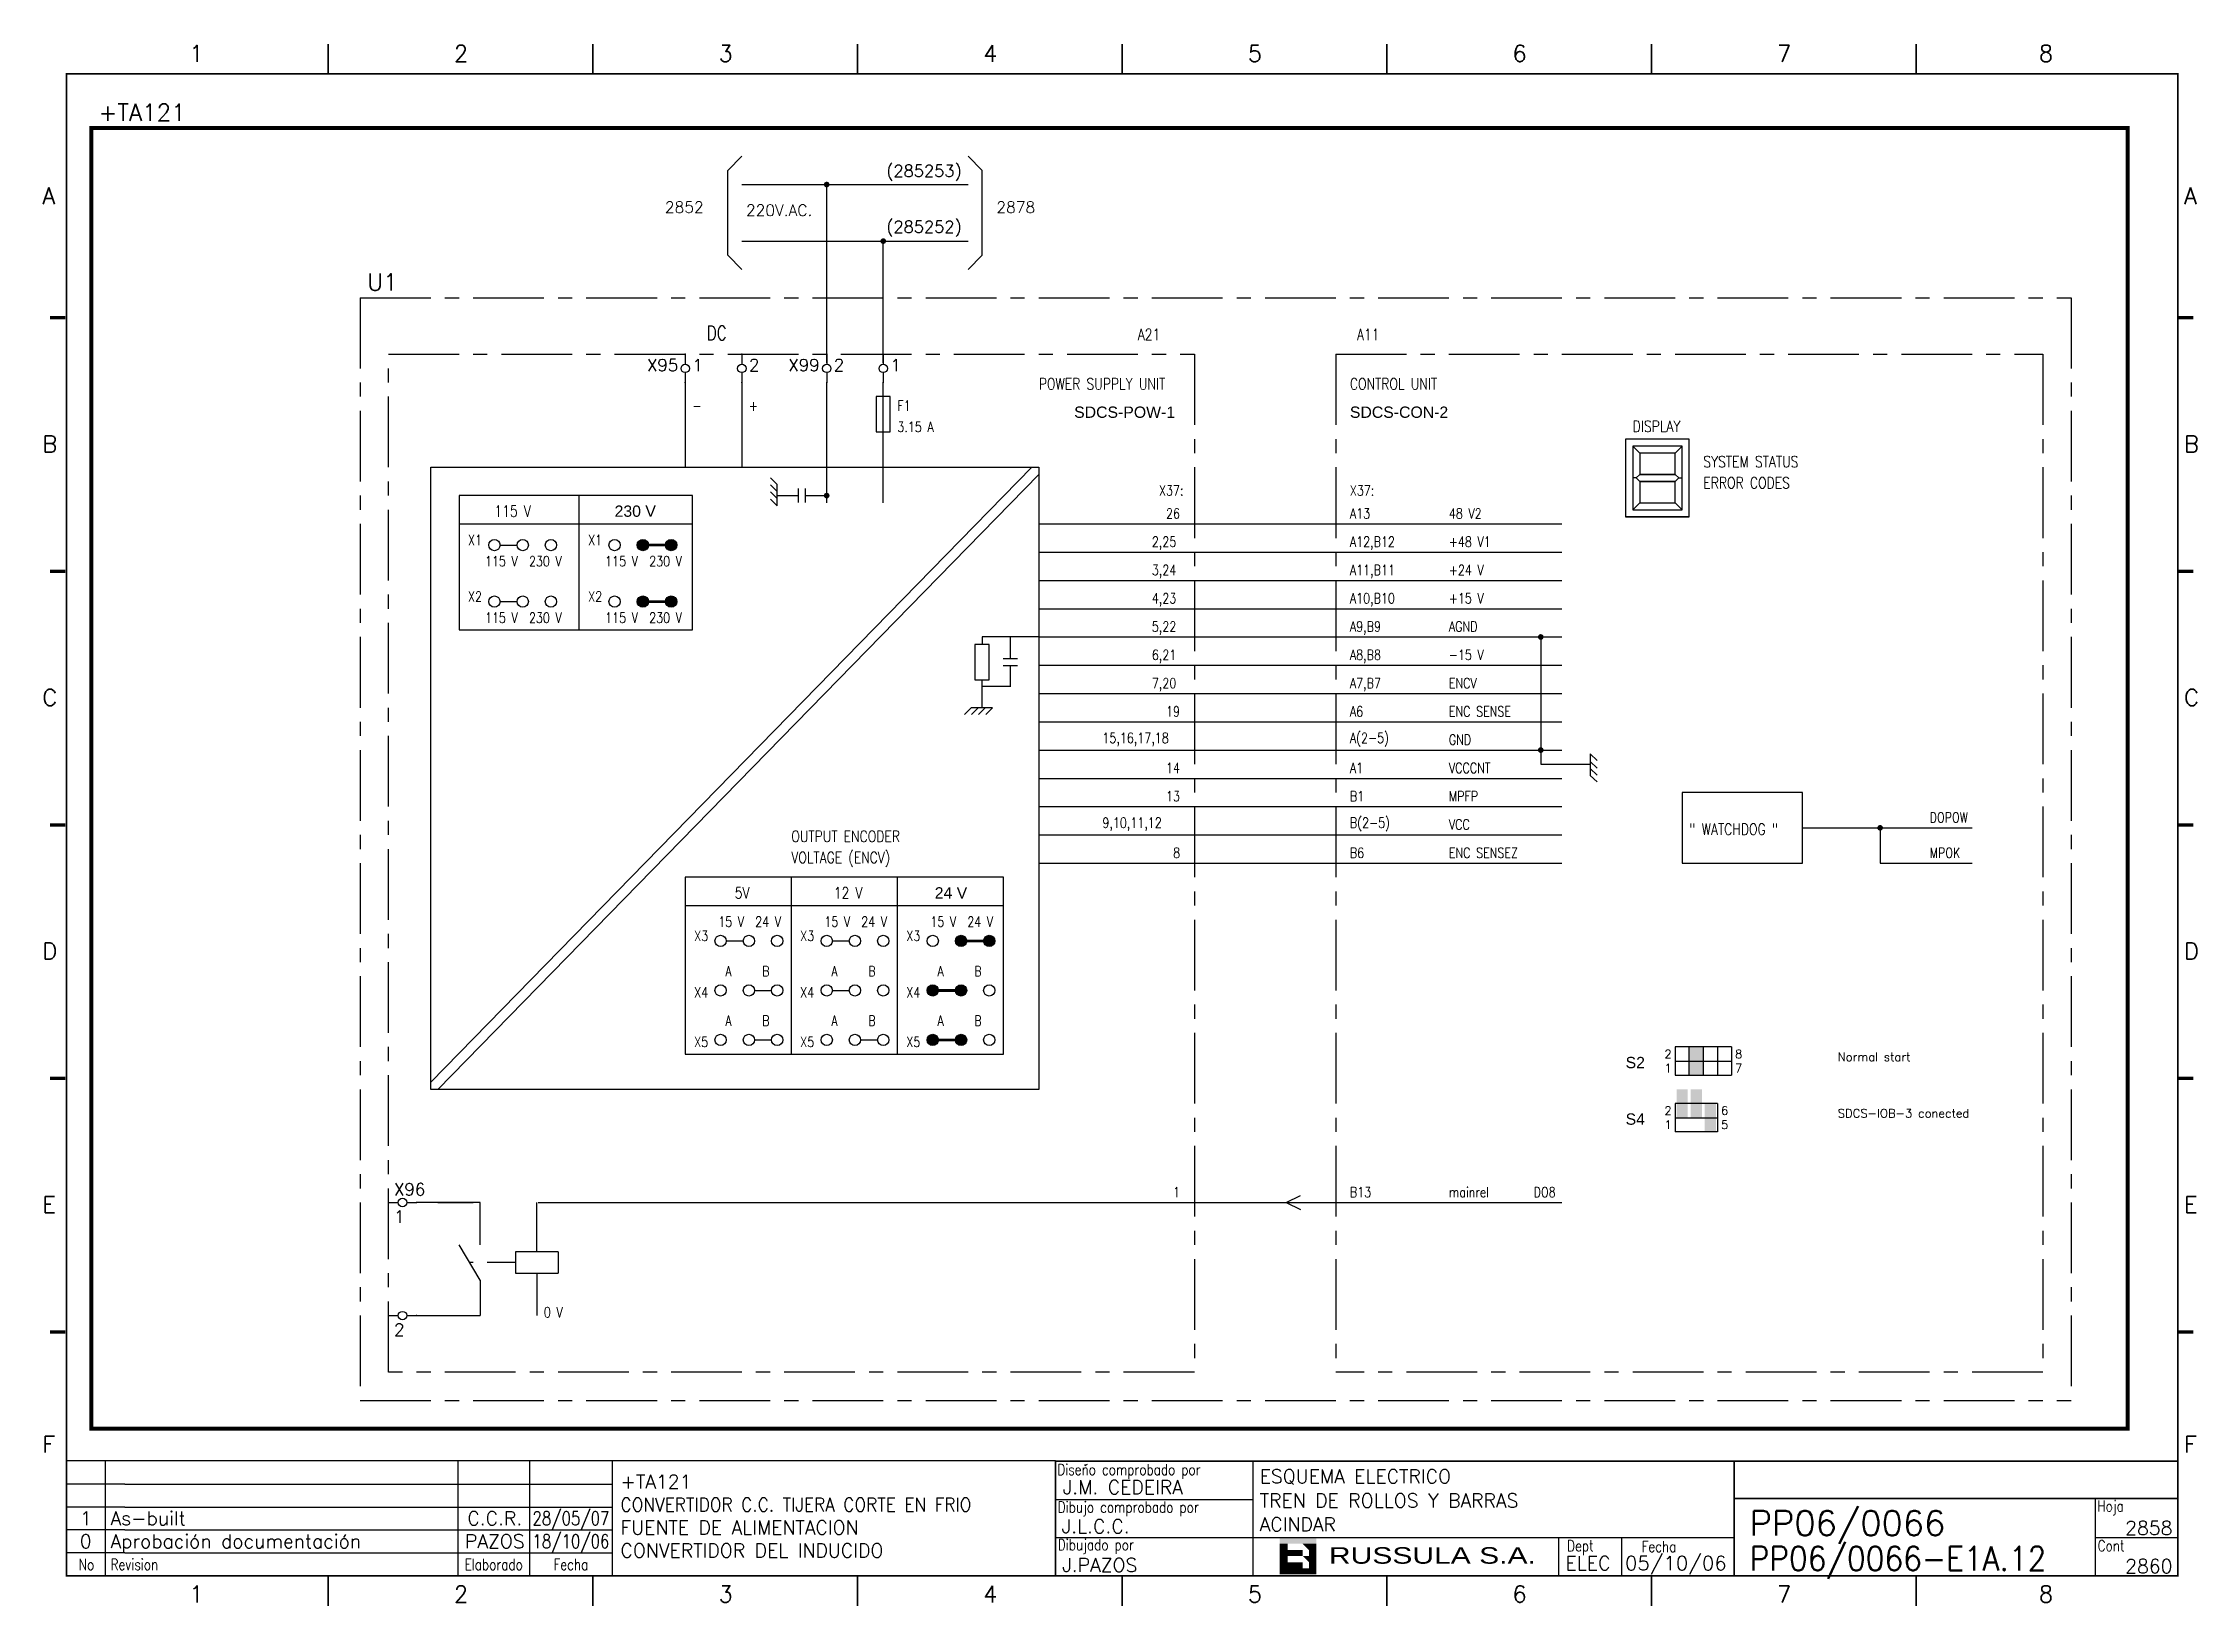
# Model space of a CAD drawing. Extents: x 13 to 394, y -1 to 275.
import ezdxf
from ezdxf.enums import TextEntityAlignment as Align

# ---------------------------------------------------------------- set-up
doc = ezdxf.new("R2010")
doc.units = 0
doc.header["$LTSCALE"] = 10
doc.header["$MEASUREMENT"] = 0
for name, pattern in [('CENTER', [2, 1.25, -0.25, 0.25, -0.25]), ('DASHDOT', [1, 0.5, -0.25, 0, -0.25]), ('DASHED', [0.75, 0.5, -0.25])]:
    doc.linetypes.add(name, pattern=pattern)
doc.layers.get('0').update_dxf_attribs({"linetype": 'CONTINUOUS'})
for name, color, linetype in [('1', 7, 'CONTINUOUS'), ('10', 5, 'CONTINUOUS'), ('2', 7, 'CONTINUOUS'), ('25', 3, 'CONTINUOUS'), ('25K', 4, 'DASHED'), ('25PK', 4, 'CENTER'), ('35', 2, 'CONTINUOUS'), ('8', 1, 'CONTINUOUS'), ('9', 6, 'CONTINUOUS'), ('DIBUJO', 7, 'CONTINUOUS'), ('NODE', 7, 'CONTINUOUS')]:
    doc.layers.add(name, color=color, linetype=linetype)
doc.styles.add('ABBSTYLE', font='ROMANS.SHX', dxfattribs={"width": 0.8})
doc.styles.add('HELV', font='HELV.SHX')
doc.styles.add('HELVETICA', font='HELV.SHX')
doc.styles.add('LABEL', font='SIMPLEX', dxfattribs={"width": 0.8, "height": 4})
doc.styles.add('ROMANS', font='romans')
doc.styles.get("Standard").update_dxf_attribs({"font": 'simplex'})

# ---------------------------------------------------------------- blocks, each defined once
blk = doc.blocks.new('NOD', base_point=(237.5, 170))
at = {"layer": 'NODE'}
blk.add_point((237.5, 170), dxfattribs=at)
blk = doc.blocks.new('$$PLL21C')
for p, q in [((-2.5, 0), (-0.75, 0)), ((0.75, 0), (2.5, 0))]:
    blk.add_line(p, q)
at = {"layer": '2'}
blk.add_circle((0, 0), 0.75, dxfattribs=at)
for p in [(-2.5, 0), (2.5, 0)]:
    blk.add_blockref('NOD', p, dxfattribs=at)
at = {"layer": '8'}
blk.add_attdef('*A', (-1.5, -3.575), '', height=2.15, dxfattribs=at)
at = {"layer": '9'}
blk.add_attdef('ID', (-1.5, 1.25), '', height=2.15, dxfattribs=at)
blk = doc.blocks.new('$$PLU21C')
for p, q in [((0, 2.5), (0, 0.75)), ((0, -0.75), (0, -2.5))]:
    blk.add_line(p, q)
at = {"layer": '2'}
blk.add_circle((0, 0), 0.75, dxfattribs=at)
for p in [(0, 2.5), (0, -2.5)]:
    blk.add_blockref('NOD', p, dxfattribs=at)
at = {"layer": '8'}
blk.add_attdef('*A', (1.25, -0.5), '', height=2.15, dxfattribs=at)
at = {"layer": '9'}
blk.add_attdef('ID', text='', height=2.15, dxfattribs=at).set_placement((-1.25, -0.5), align=Align.RIGHT)
blk = doc.blocks.new('newcajec')
at = {"layer": '1'}
for p, q in [((179.4, 20.85), (0.13, 20.85)), ((7, 20.85), (7, 0)), ((71, 20.85), (71, 0)), ((84, 20.85), (84, 0.09)), ((99, 20.85), (99, 0)), ((184.64, 20.18), (184.81, 20.01)), ((184.81, 20.01), (185.18, 20.25)), ((215.2, 20.8), (215.2, 0)), ((10.6, 16.64), (0, 16.64)), ((10.6, 16.64), (99, 16.64)), ((10.6, 12.48), (0, 12.48)), ((10.6, 12.48), (99, 12.48)), ((179.4, 13.87), (215.2, 13.87)), ((368, 14.06), (368, 0)), ((10.6, 8.32), (0, 8.32)), ((10.6, 8.32), (99, 8.32)), ((10.6, 4.16), (0, 4.16)), ((10.6, 4.16), (99, 4.16)), ((179.4, 6.93), (267.63, 6.93)), ((267.63, 6.93), (302.5, 6.93)), ((270.63, 6.91), (270.63, 0)), ((282.07, 6.93), (282.07, 0)), ((368, 6.93), (383, 6.93))]:
    blk.add_line(p, q, dxfattribs=at)
for points in [[(47.5, 272.5, 0.3, 0.3, 0), (47.5, 277.91, 0.3, 0.3, 0)], [(95.5, 272.5, 0.3, 0.3, 0), (95.5, 277.91, 0.3, 0.3, 0)], [(143.5, 272.5, 0.3, 0.3, 0), (143.5, 277.91, 0.3, 0.3, 0)], [(191.5, 272.5, 0.3, 0.3, 0), (191.5, 277.91, 0.3, 0.3, 0)], [(239.5, 272.5, 0.3, 0.3, 0), (239.5, 277.91, 0.3, 0.3, 0)], [(287.5, 272.5, 0.3, 0.3, 0), (287.5, 277.91, 0.3, 0.3, 0)], [(335.5, 272.5, 0.3, 0.3, 0), (335.5, 277.91, 0.3, 0.3, 0)], [(-2.99, 228.23, 0.6, 0.6, 0), (-0.18, 228.23, 0.6, 0.6, 0)], [(383.01, 228.23, 0.6, 0.6, 0), (385.82, 228.23, 0.6, 0.6, 0)], [(-2.99, 182.23, 0.6, 0.6, 0), (-0.18, 182.23, 0.6, 0.6, 0)], [(383.01, 182.23, 0.6, 0.6, 0), (385.82, 182.23, 0.6, 0.6, 0)], [(-2.99, 136.23, 0.6, 0.6, 0), (-0.18, 136.23, 0.6, 0.6, 0)], [(383.01, 136.23, 0.6, 0.6, 0), (385.82, 136.23, 0.6, 0.6, 0)], [(-2.99, 90.23, 0.6, 0.6, 0), (-0.18, 90.23, 0.6, 0.6, 0)], [(383.01, 90.23, 0.6, 0.6, 0), (385.82, 90.23, 0.6, 0.6, 0)], [(-2.99, 44.23, 0.6, 0.6, 0), (-0.18, 44.23, 0.6, 0.6, 0)], [(383.01, 44.23, 0.6, 0.6, 0), (385.82, 44.23, 0.6, 0.6, 0)], [(383, 20.8, 0.3, 0.3, 0), (179.4, 20.8, 0.3, 0.3, 0), (179.4, 0, 0.3, 0.3, 0)], [(302.5, 20.8, 0.3, 0.3, 0), (302.5, 0, 0.3, 0.3, 0)], [(302.5, 14, 0.3, 0.3, 0), (383, 14, 0.3, 0.3, 0)], [(47.5, -5.5, 0.3, 0.3, 0), (47.5, -0.09, 0.3, 0.3, 0)], [(95.5, -5.5, 0.3, 0.3, 0), (95.5, -0.09, 0.3, 0.3, 0)], [(143.5, -5.5, 0.3, 0.3, 0), (143.5, -0.09, 0.3, 0.3, 0)], [(191.5, -5.5, 0.3, 0.3, 0), (191.5, -0.09, 0.3, 0.3, 0)], [(239.5, -5.5, 0.3, 0.3, 0), (239.5, -0.09, 0.3, 0.3, 0)], [(287.5, -5.5, 0.3, 0.3, 0), (287.5, -0.09, 0.3, 0.3, 0)], [(335.5, -5.5, 0.3, 0.3, 0), (335.5, -0.09, 0.3, 0.3, 0)]]:
    blk.add_lwpolyline(points, format="xyseb", dxfattribs=at)
at = {"layer": '1', "const_width": 0.3}
blk.add_lwpolyline([(0, 0), (0, 272.5), (383, 272.5), (383, 0)], close=True, dxfattribs=at)
at = {"layer": '2', "color": 14}
for p, q in [((221.42, 4.69), (221.42, 5.81)), ((221.42, 2.47), (221.42, 3.58))]:
    blk.add_line(p, q, dxfattribs=at)
for points in [[(220.05, 5.81), (220.05, 6.92), (226.74, 5.81), (226.74, 6.92)], [(221.42, 2.47), (220.05, 2.47), (221.42, 5.81), (220.05, 5.81)], [(221.42, 4.69), (224.25, 4.69), (221.42, 3.58), (224.25, 3.58)], [(224.25, 5.81), (225.37, 5.81), (225.37, 4.69)], [(225.37, 5.81), (226.74, 5.81), (225.37, 1.35), (226.74, 1.35)], [(224.25, 0.24), (224.25, 2.47), (220.05, 0.24), (220.05, 2.47)], [(224.25, 3.58), (225.37, 3.58), (225.37, 2.47)], [(226.74, 1.35), (226.74, 0.24), (224.25, 1.35), (224.25, 0.24)]]:
    blk.add_solid(points, dxfattribs=at)
at = {"layer": '1', "style": 'ROMANS'}
for s, p in [('1', (22.29, 274.68)), ('2', (70.29, 274.68)), ('3', (118.29, 274.68)), ('4', (166.29, 274.68)), ('5', (214.29, 274.68)), ('6', (262.29, 274.68)), ('7', (310.29, 274.68)), ('8', (357.79, 274.68)), ('A', (-4.37, 248.84)), ('A', (384.13, 248.84)), ('B', (-4.37, 203.84)), ('B', (384.13, 203.84)), ('C', (-4.37, 157.84)), ('C', (384.13, 157.84)), ('D', (-4.37, 111.84)), ('D', (384.13, 111.84)), ('E', (-4.37, 65.84)), ('E', (384.13, 65.84)), ('F', (-4.37, 22.34)), ('F', (384.13, 22.34)), ('1', (22.29, -4.82)), ('2', (70.29, -4.82)), ('3', (118.29, -4.82)), ('4', (166.29, -4.82)), ('5', (214.29, -4.82)), ('6', (262.29, -4.82)), ('7', (310.29, -4.82)), ('8', (357.79, -4.82))]:
    blk.add_text(s, height=3, dxfattribs=at).set_placement(p)
at = {"layer": '1', "style": 'LABEL', "width": 0.8}
for s, p in [('Diseno comprobado por', (179.73, 18.27)), ('Dibujo comprobado por', (179.81, 11.47)), ('Hoja', (368.38, 11.66)), ('Dibujado por', (179.83, 4.64)), ('Fecha', (285.71, 4.3)), ('Cont', (368.43, 4.46)), ('No', (2.23, 1.05)), ('Revision', (8, 1.05))]:
    blk.add_text(s, height=2, dxfattribs=at).set_placement(p)
for s, p in [('Dept', (274.61, 4.44)), ('Elaborado', (77.5, 1.05)), ('Fecha', (91.5, 1.05))]:
    blk.add_text(s, height=2, dxfattribs=at).set_placement(p, align=Align.CENTER)
at = {"layer": '10', "style": 'ROMANS'}
for tag, p in [('REV41', (3.5, 18.74)), ('REV43', (77.7, 18.74)), ('REV31', (3.5, 14.58)), ('REV33', (77.7, 14.58)), ('REV21', (3.5, 10.42)), ('REV23', (77.7, 10.42)), ('REV11', (3.5, 6.27)), ('REV13', (77.7, 6.27))]:
    blk.add_attdef(tag, text='', height=2.5, dxfattribs=at).set_placement(p, align=Align.MIDDLE)
for tag, p, height in [('REV42', (8, 17.49), 2.5), ('REV32', (8, 13.33), 2.5), ('SHEETNAME1', (100.5, 15.83), 2.5), ('DESIGNCHECK', (180.74, 14.83), 2.5), ('DOCUMENTTYPE', (216.43, 16.8), 2.5), ('NOTA', (305.32, 15.8), 3), ('SHEETNAME2', (100.5, 11.67), 2.5), ('OBJECT', (216.43, 12.4), 2.5), ('ORDER', (305.32, 7.3), 4.5), ('REV22', (8, 9.17), 2.5), ('SHEETNAME3', (100.5, 7.51), 2.5), ('DRAWINGCHECK', (180.53, 7.71), 2.5), ('CUSTOMER', (216.43, 8.08), 2.5), ('REV12', (8, 5.01), 2.5), ('SHEETNAME4', (100.5, 3.35), 2.5), ('DOCUMENT_ID', (305.32, 0.93), 4.4), ('USER', (180.63, 0.71), 2.5), ('DEPARTMENT', (271.93, 1.05), 2.5)]:
    blk.add_attdef(tag, p, '', height=height, dxfattribs=at)
for tag, width, p, p2 in [('REV44', 1.221199, (84.53, 17.49), (98.48, 17.49)), ('REV34', 1.221199, (84.53, 13.33), (98.48, 13.33)), ('REV24', 1.221199, (84.53, 9.17), (98.48, 9.17)), ('REV14', 1.221199, (84.53, 5.01), (98.48, 5.01)), ('CREATED2', 7.039915, (282.71, 1.05), (301.14, 1.05))]:
    blk.add_attdef(tag, text='', height=2.5, dxfattribs=dict(at, width=width)).set_placement(p, p2, align=Align.FIT)
for tag, p in [('SHEET', (382, 7.43)), ('NEXTSHEET', (382, 0.5))]:
    blk.add_attdef(tag, text='', height=2.5, dxfattribs=at).set_placement(p, align=Align.RIGHT)
at = {"layer": 'DIBUJO', "color": 14, "style": 'HELVETICA', "width": 1.3}
blk.add_text('RUSSULA S.A.', height=3, dxfattribs=at).set_placement((229, 2.19))

msp = doc.modelspace()

# ---------------------------------------------------------------- linework, layer by layer
at = {"layer": '2', "color": 7}
for p, q in [((133.91, 252.77), (136.41, 255.27)), ((178.91, 252.77), (176.41, 255.27)), ((133.91, 237.77), (133.91, 252.77)), ((178.91, 237.77), (178.91, 252.77)), ((136.41, 250.27), (176.41, 250.27)), ((151.41, 218.77), (151.41, 250.27)), ((136.41, 240.27), (176.41, 240.27)), ((161.41, 218.77), (161.41, 240.27)), ((136.41, 235.27), (133.91, 237.77)), ((176.41, 235.27), (178.91, 237.77)), ((311.41, 97.77), (301.41, 97.77)), ((301.41, 97.77), (301.41, 92.77)), ((301.41, 95.27), (311.41, 95.27)), ((303.91, 92.77), (303.91, 97.77)), ((306.41, 92.77), (306.41, 97.77)), ((308.91, 97.77), (308.91, 92.77)), ((311.41, 97.77), (311.41, 92.77)), ((301.41, 92.77), (311.41, 92.77)), ((301.41, 92.77), (311.41, 92.77)), ((301.41, 87.77), (301.41, 82.77)), ((308.91, 87.77), (301.41, 87.77)), ((308.91, 87.77), (308.91, 82.77)), ((301.41, 85.27), (308.91, 85.27)), ((308.91, 82.77), (301.41, 82.77))]:
    msp.add_line(p, q, dxfattribs=at)
at = {"layer": '2', "color": 3, "linetype": 'DASHDOT', "const_width": 0.7}
msp.add_lwpolyline([(21.41, 260.27), (381.41, 260.27), (381.41, 30.27), (21.41, 30.27), (21.41, 260.27)], dxfattribs=at)
at = {"layer": '2', "color": 7}
for points, const_width in [([(151.16, 250.27, 1), (151.66, 250.27, 1)], 0.5), ([(161.16, 240.27, 1), (161.66, 240.27, 1)], 0.5), ([(118.41, 186.52, 1), (119.41, 186.52, 1)], 1), ([(123.41, 186.52, 1), (124.41, 186.52, 1)], 1), ([(118.41, 176.52, 1), (119.41, 176.52, 1)], 1), ([(123.41, 176.52, 1), (124.41, 176.52, 1)], 1), ([(174.66, 116.52, 1), (175.66, 116.52, 1)], 1), ([(179.66, 116.52, 1), (180.66, 116.52, 1)], 1), ([(169.66, 107.77, 1), (170.66, 107.77, 1)], 1), ([(174.66, 107.77, 1), (175.66, 107.77, 1)], 1), ([(169.66, 99.02, 1), (170.66, 99.02, 1)], 1), ([(174.66, 99.02, 1), (175.66, 99.02, 1)], 1)]:
    msp.add_lwpolyline(points, format="xyb", close=True, dxfattribs=dict(at, const_width=const_width))
at = {"layer": '2', "color": 7, "const_width": 0.5}
for points in [[(119.86, 186.52), (123.06, 186.52)], [(119.86, 176.52), (123.06, 176.52)], [(176.11, 116.52), (179.31, 116.52)], [(171.11, 107.77), (174.31, 107.77)], [(171.11, 99.02), (174.31, 99.02)]]:
    msp.add_lwpolyline(points, dxfattribs=at)
at = {"layer": '2', "color": 7}
for points in [[(303.91, 97.77), (303.91, 92.77), (306.41, 97.77), (306.41, 92.77)], [(301.66, 85.31), (301.66, 90.31), (303.66, 85.31), (303.66, 90.31)], [(304.16, 85.31), (304.16, 90.31), (306.16, 85.31), (306.16, 90.31)], [(306.66, 82.77), (306.66, 87.77), (308.66, 82.77), (308.66, 87.77)]]:
    msp.add_solid(points, dxfattribs=at)
at = {"layer": '25'}
for p, q in [((127.66, 195.27), (86.41, 195.27)), ((86.41, 195.27), (86.41, 171.52)), ((107.66, 171.52), (107.66, 195.27)), ((127.66, 171.52), (127.66, 195.27)), ((86.41, 190.27), (127.66, 190.27)), ((86.41, 171.52), (127.66, 171.52)), ((182.66, 127.77), (126.41, 127.77)), ((126.41, 127.77), (126.41, 96.52)), ((145.16, 96.52), (145.16, 127.77)), ((163.91, 96.52), (163.91, 127.77)), ((182.66, 96.52), (182.66, 127.77)), ((126.41, 122.77), (182.66, 122.77)), ((126.41, 96.52), (182.66, 96.52))]:
    msp.add_line(p, q, dxfattribs=at)
at = {"layer": '25K'}
msp.add_line((96.41, 59.64), (88.29, 59.64), dxfattribs=at)
at = {"layer": '25PK'}
for p, q in [((68.91, 230.27), (371.41, 230.27)), ((68.91, 230.27), (371.41, 230.27)), ((68.91, 230.27), (68.91, 35.27)), ((68.91, 230.27), (68.91, 35.27)), ((371.41, 230.27), (371.41, 35.27)), ((73.91, 40.27), (73.91, 220.27)), ((73.91, 220.27), (216.41, 220.27)), ((216.41, 220.27), (216.41, 40.27)), ((241.41, 220.27), (241.41, 40.27)), ((241.41, 220.27), (366.41, 220.27)), ((366.41, 220.27), (366.41, 40.27)), ((216.41, 40.27), (73.91, 40.27)), ((366.41, 40.27), (241.41, 40.27)), ((68.91, 35.27), (371.41, 35.27))]:
    msp.add_line(p, q, dxfattribs=at)
at = {"layer": '35'}
for p, q in [((126.41, 215.27), (126.41, 200.27)), ((136.41, 215.27), (136.41, 200.27)), ((151.41, 194.02), (151.41, 215.27)), ((161.41, 194.02), (161.41, 215.27)), ((160.16, 212.77), (160.16, 206.52)), ((162.66, 212.77), (160.16, 212.77)), ((162.66, 206.52), (162.66, 212.77)), ((160.16, 206.52), (162.66, 206.52)), ((303.91, 205.27), (292.66, 205.27)), ((292.66, 205.27), (292.66, 191.52)), ((302.66, 204.02), (293.91, 204.02)), ((293.91, 204.02), (293.91, 197.77)), ((295.16, 202.77), (293.91, 204.02)), ((301.41, 202.77), (295.16, 202.77)), ((295.16, 202.77), (295.16, 199.02)), ((301.41, 202.77), (302.66, 204.02)), ((301.41, 199.02), (301.41, 202.77)), ((302.66, 197.77), (302.66, 204.02)), ((303.91, 191.52), (303.91, 205.27)), ((81.41, 90.27), (81.41, 200.27)), ((81.41, 91.52), (187.66, 200.27)), ((81.41, 200.27), (188.91, 200.27)), ((82.66, 90.27), (188.91, 199.02)), ((142.66, 197.23), (141.45, 198.4)), ((188.91, 200.27), (188.91, 90.27)), ((293.91, 199.02), (293.91, 192.77)), ((294.54, 198.39), (293.92, 198.39)), ((295.16, 199.02), (294.54, 198.39)), ((294.54, 198.39), (295.16, 197.77)), ((301.41, 199.02), (295.16, 199.02)), ((295.16, 199.02), (301.41, 199.02)), ((301.41, 199.02), (302.04, 198.39)), ((302.04, 198.39), (301.41, 197.77)), ((302.04, 198.39), (302.65, 198.39)), ((302.66, 192.77), (302.66, 199.02)), ((142.66, 196), (141.45, 197.17)), ((142.66, 194.76), (141.45, 195.93)), ((142.66, 193.45), (141.45, 194.62)), ((142.66, 193.45), (142.66, 197.23)), ((146.36, 196.55), (146.36, 194.05)), ((147.61, 196.55), (147.61, 194.05)), ((301.41, 197.77), (295.16, 197.77)), ((295.16, 197.77), (301.41, 197.77)), ((295.16, 197.77), (295.16, 194.02)), ((301.41, 194.02), (301.41, 197.77)), ((292.66, 191.52), (303.91, 191.52)), ((303.91, 191.52), (292.66, 191.52)), ((295.16, 194.02), (293.91, 192.77)), ((293.91, 192.77), (302.66, 192.77)), ((295.16, 194.02), (301.41, 194.02)), ((301.41, 194.02), (302.66, 192.77)), ((188.91, 190.27), (281.41, 190.27)), ((93.66, 186.52), (96.66, 186.52)), ((119.91, 186.52), (122.91, 186.52)), ((188.91, 185.27), (281.41, 185.27)), ((188.91, 180.27), (281.41, 180.27)), ((93.66, 176.52), (96.66, 176.52)), ((119.91, 176.52), (122.91, 176.52)), ((188.91, 175.27), (281.41, 175.27)), ((177.63, 168.96), (177.63, 162.71)), ((180.13, 168.96), (177.63, 168.96)), ((180.13, 162.71), (180.13, 168.96)), ((188.91, 170.27), (281.41, 170.27)), ((182.63, 166.46), (185.13, 166.46)), ((182.63, 165.21), (185.13, 165.21)), ((188.91, 165.27), (281.41, 165.27)), ((177.63, 162.71), (180.13, 162.71)), ((188.91, 160.27), (281.41, 160.27)), ((176.95, 157.77), (175.78, 156.56)), ((180.72, 157.77), (176.95, 157.77)), ((178.17, 157.77), (177.01, 156.56)), ((179.42, 157.77), (178.25, 156.56)), ((180.72, 157.77), (179.55, 156.56)), ((188.91, 155.27), (281.41, 155.27)), ((188.91, 150.27), (281.41, 150.27)), ((286.41, 149.58), (287.62, 148.41)), ((286.41, 149.58), (286.41, 145.8)), ((188.91, 145.27), (281.41, 145.27)), ((286.41, 148.27), (287.62, 147.1)), ((286.41, 147.03), (287.62, 145.86)), ((286.41, 145.8), (287.62, 144.63)), ((323.91, 142.77), (302.66, 142.77)), ((302.66, 142.77), (302.66, 130.27)), ((323.91, 130.27), (323.91, 142.77)), ((188.91, 140.27), (281.41, 140.27)), ((188.91, 135.27), (281.41, 135.27)), ((188.91, 130.27), (281.41, 130.27)), ((302.66, 130.27), (323.91, 130.27)), ((133.66, 116.52), (136.66, 116.52)), ((152.41, 116.52), (155.41, 116.52)), ((176.16, 116.52), (179.16, 116.52)), ((138.66, 107.77), (141.66, 107.77)), ((152.41, 107.77), (155.41, 107.77)), ((152.41, 107.77), (155.41, 107.77)), ((171.16, 107.77), (174.16, 107.77)), ((171.16, 107.77), (174.16, 107.77)), ((138.66, 99.02), (141.66, 99.02)), ((157.41, 99.02), (160.41, 99.02)), ((171.16, 99.02), (174.16, 99.02)), ((188.91, 90.27), (81.41, 90.27)), ((90.16, 70.27), (78.91, 70.27)), ((82.66, 70.27), (88.91, 70.27)), ((90.16, 62.77), (90.16, 70.27)), ((100.16, 61.52), (100.16, 70.27)), ((100.41, 70.27), (281.41, 70.27)), ((232.66, 70.27), (235.16, 71.52)), ((232.66, 70.27), (235.16, 69.02)), ((90.16, 56.52), (86.41, 62.77)), ((103.91, 61.52), (96.41, 61.52)), ((96.41, 61.52), (96.41, 57.77)), ((103.91, 61.52), (103.91, 57.77)), ((96.41, 57.77), (103.91, 57.77)), ((100.16, 57.77), (100.16, 50.27)), ((90.16, 56.52), (90.16, 50.27)), ((78.91, 50.27), (90.16, 50.27))]:
    msp.add_line(p, q, dxfattribs=at)
for points in [[(142.61, 195.27), (146.36, 195.27)], [(147.61, 195.27), (151.36, 195.27)], [(188.91, 170.27), (178.91, 170.27), (178.91, 168.96)], [(183.91, 166.46), (183.91, 170.21)], [(277.66, 170.27), (277.66, 150.27), (277.66, 147.77), (286.41, 147.77)], [(183.91, 161.46), (183.91, 165.21)], [(178.91, 157.71), (178.91, 162.71)], [(183.91, 161.52), (178.91, 161.52)], [(323.91, 136.52), (353.91, 136.52)], [(337.66, 136.52), (337.66, 130.27), (353.91, 130.27)]]:
    msp.add_lwpolyline(points, dxfattribs=at)
at = {"layer": '35', "const_width": 0.5}
for points in [[(151.16, 195.27, 1), (151.66, 195.27, 1)], [(277.41, 170.27, 1), (277.91, 170.27, 1)], [(277.41, 150.27, 1), (277.91, 150.27, 1)], [(337.41, 136.52, 1), (337.91, 136.52, 1)]]:
    msp.add_lwpolyline(points, format="xyb", close=True, dxfattribs=at)
at = {"layer": '35'}
for centre in [(92.66, 186.52), (97.66, 186.52), (102.66, 186.52), (113.91, 186.52), (118.91, 186.52), (123.91, 186.52), (92.66, 176.52), (97.66, 176.52), (102.66, 176.52), (113.91, 176.52), (118.91, 176.52), (123.91, 176.52), (132.66, 116.52), (137.66, 116.52), (142.66, 116.52), (151.41, 116.52), (156.41, 116.52), (161.41, 116.52), (170.16, 116.52), (175.16, 116.52), (180.16, 116.52), (132.66, 107.77), (132.66, 107.77), (137.66, 107.77), (137.66, 107.77), (142.66, 107.77), (142.66, 107.77), (151.41, 107.77), (151.41, 107.77), (156.41, 107.77), (156.41, 107.77), (161.41, 107.77), (161.41, 107.77), (170.16, 107.77), (170.16, 107.77), (175.16, 107.77), (175.16, 107.77), (180.16, 107.77), (180.16, 107.77), (132.66, 99.02), (137.66, 99.02), (142.66, 99.02), (151.41, 99.02), (156.41, 99.02), (161.41, 99.02), (170.16, 99.02), (175.16, 99.02), (180.16, 99.02)]:
    msp.add_circle(centre, 1, dxfattribs=at)

# ---------------------------------------------------------------- block references
at = {"layer": '2', "color": 7}
ref = msp.add_blockref('newcajec', (17, 4.26), dxfattribs=dict(at, xscale=0.9746999999999844, yscale=0.9746999999999844, zscale=0.9747))
ref.add_attrib('REV24', '28/05/07', dxfattribs={"layer": '10', "height": 2.437, "style": 'ROMANS', "width": 0.728168}).set_placement((99.39, 13.21), (112.99, 13.21), align=Align.FIT)
ref.add_attrib('SHEETNAME3', 'FUENTE DE ALIMENTACION', (114.96, 11.58), dxfattribs={"layer": '10', "height": 2.4367, "style": 'ROMANS'})
ref.add_attrib('SHEETNAME2', 'CONVERTIDOR C.C. TIJERA CORTE EN FRIO', (114.96, 15.63), dxfattribs={"layer": '10', "height": 2.4367, "style": 'ROMANS', "width": 0.9})
ref.add_attrib('SHEETNAME1', '+TA121', (114.96, 19.69), dxfattribs={"layer": '10', "height": 2.437, "style": 'ROMANS'})
ref.add_attrib('USER', 'J.PAZOS', (193.06, 4.95), dxfattribs={"layer": '10', "height": 2.437, "style": 'ROMANS'})
ref.add_attrib('DRAWINGCHECK', 'J.L.C.C.', (192.96, 11.78), dxfattribs={"layer": '10', "height": 2.437, "style": 'ROMANS'})
ref.add_attrib('DESIGNCHECK', 'J.M. CEDEIRA', (193.16, 18.72), dxfattribs={"layer": '10', "height": 2.4367, "style": 'ROMANS'})
ref.add_attrib('REV22', 'As-built', (24.8, 13.21), dxfattribs={"layer": '10', "height": 2.437, "style": 'ROMANS'})
ref.add_attrib('REV12', 'Aprobación documentación', (24.8, 9.15), dxfattribs={"layer": '10', "height": 2.4367, "style": 'ROMANS'})
ref.add_attrib('REV21', '1', dxfattribs={"layer": '10', "height": 2.44, "style": 'ROMANS'}).set_placement((20.41, 14.42), align=Align.MIDDLE)
ref.add_attrib('REV11', '0', dxfattribs={"layer": '10', "height": 2.44, "style": 'ROMANS'}).set_placement((20.41, 10.37), align=Align.MIDDLE)
ref.add_attrib('SHEETNAME4', 'CONVERTIDOR DEL INDUCIDO', (114.96, 7.52), dxfattribs={"layer": '10', "height": 2.4367, "style": 'ROMANS'})
ref.add_attrib('REV14', '18/10/06', dxfattribs={"layer": '10', "height": 2.437, "style": 'ROMANS', "width": 0.728168}).set_placement((99.39, 9.15), (112.99, 9.15), align=Align.FIT)
ref.add_attrib('REV23', 'C.C.R.', dxfattribs={"layer": '10', "height": 2.437, "style": 'ROMANS'}).set_placement((92.73, 14.42), align=Align.MIDDLE)
ref.add_attrib('REV13', 'PAZOS', dxfattribs={"layer": '10', "height": 2.437, "style": 'ROMANS'}).set_placement((92.73, 10.37), align=Align.MIDDLE)
ref.add_attrib('DOCUMENT_ID', 'PP06/0066-E1A.12', (314.6, 5.17), dxfattribs={"layer": '10', "height": 4.2887, "style": 'ROMANS', "width": 0.9})
ref.add_attrib('ORDER', 'PP06/0066', (314.6, 11.38), dxfattribs={"layer": '10', "height": 4.386, "style": 'ROMANS'})
ref.add_attrib('CUSTOMER', 'ACINDAR', (227.96, 12.14), dxfattribs={"layer": '10', "height": 2.437, "style": 'ROMANS'})
ref.add_attrib('OBJECT', 'TREN DE ROLLOS Y BARRAS', (227.96, 16.35), dxfattribs={"layer": '10', "height": 2.4367, "style": 'ROMANS'})
ref.add_attrib('DOCUMENTTYPE', 'ESQUEMA ELECTRICO', (227.96, 20.64), dxfattribs={"layer": '10', "height": 2.4367, "style": 'ROMANS'})
ref.add_attrib('CREATED2', '05/10/06', dxfattribs={"layer": '10', "height": 2.437, "style": 'ROMANS', "width": 0.961976}).set_placement((292.55, 5.28), (310.53, 5.28), align=Align.FIT)
ref.add_attrib('DEPARTMENT', 'ELEC', (282.05, 5.28), dxfattribs={"layer": '10', "height": 2.437, "style": 'ROMANS'})
ref.add_attrib('NEXTSHEET', '2860', dxfattribs={"layer": '10', "height": 2.437, "style": 'ROMANS'}).set_placement((389.34, 4.75), align=Align.RIGHT)
ref.add_attrib('SHEET', '2858', dxfattribs={"layer": '10', "height": 2.437, "style": 'ROMANS'}).set_placement((389.34, 11.51), align=Align.RIGHT)
for name, p, values in [('$$PLU21C', (126.41, 217.77), {'ID': 'X95', '*A': '1'}), ('$$PLU21C', (136.41, 217.77), {'*A': '2'}), ('$$PLU21C', (151.41, 217.77), {'ID': 'X99', '*A': '2'}), ('$$PLU21C', (161.41, 217.77), {'*A': '1'}), ('$$PLL21C', (76.41, 70.27), {'ID': 'X96', '*A': '1'}), ('$$PLL21C', (76.41, 50.27), {'*A': '2'})]:
    msp.add_blockref(name, p, dxfattribs=at).add_auto_attribs(values)

# ---------------------------------------------------------------- texts
at = {"layer": '2', "color": 6}
for s, height, p in [('+TA121', 3, (22.66, 261.52)), ('(285253)', 2.1, (161.95, 251.64)), ('(285252)', 2.1, (161.95, 241.76)), ('U1', 3, (70.16, 231.52))]:
    msp.add_text(s, height=height, dxfattribs=at).set_placement(p)
at = {"layer": '2', "color": 7}
for s, height, style, p in [('2852', 2, 'ROMANS', (122.8, 245.27)), ('220V.AC.', 2, 'ROMANS', (137.13, 244.72)), ('2878', 2, 'ROMANS', (181.41, 245.27)), ('S2', 2, 'HELV', (292.66, 94.02)), ('Normal start', 1.5, 'ROMANS', (330.16, 95.27)), ('S4', 2, 'HELV', (292.66, 84.02)), ('SDCS-IOB-3 conected', 1.5, 'ROMANS', (330.16, 85.29))]:
    msp.add_text(s, height=height, dxfattribs=dict(at, style=style)).set_placement(p)
at = {"layer": '2', "color": 7, "style": 'ROMANS'}
for s, p in [('2', (300.16, 96.52)), ('8', (312.66, 96.52)), ('1', (300.16, 94.02)), ('7', (312.66, 94.02)), ('2', (300.16, 86.52)), ('1', (300.16, 84.02)), ('5', (310.16, 84.02)), ('6', (310.16, 86.52))]:
    msp.add_text(s, height=1.5, dxfattribs=at).set_placement(p, align=Align.MIDDLE)
at = {"layer": '25', "style": 'ABBSTYLE', "width": 0.8}
for s, height, p in [('DC', 2.5, (130.16, 222.77)), ('A21', 2, (206.41, 222.77)), ('A11', 2, (245.16, 222.77)), ('POWER SUPPLY UNIT', 2, (188.91, 214.02)), ('CONTROL UNIT', 2, (243.91, 214.02)), ('-', 1.8, (127.66, 210.27)), ('+', 1.8, (137.66, 210.27)), ('F1', 1.8, (163.91, 210.27)), ('3.15 A', 1.8, (163.91, 206.52)), ('DISPLAY', 2, (293.91, 206.52)), ('SYSTEM STATUS', 2, (306.41, 200.27)), ('ERROR CODES', 2, (306.41, 196.52)), ('X37:', 1.8, (210.16, 195.27)), ('X37:', 1.8, (243.91, 195.27)), ('115 V', 2, (92.66, 191.52)), ('26', 1.8, (211.41, 191.21)), ('A13', 1.8, (243.91, 191.21)), ('48 V2', 1.8, (261.41, 191.21)), ('X1', 1.8, (87.99, 186.52)), ('X1', 1.8, (109.24, 186.52)), ('2,25', 1.8, (208.91, 186.21)), ('A12,B12', 1.8, (243.91, 186.21)), ('+48 V1', 1.8, (261.41, 186.21)), ('115 V', 1.8, (90.99, 182.77)), ('230 V', 1.8, (98.77, 182.77)), ('115 V', 1.8, (112.24, 182.77)), ('230 V', 1.8, (120.02, 182.77)), ('3,24', 1.8, (208.91, 181.21)), ('A11,B11', 1.8, (243.91, 181.21)), ('+24 V', 1.8, (261.41, 181.21)), ('X2', 1.8, (87.99, 176.52)), ('X2', 1.8, (109.24, 176.52)), ('4,23', 1.8, (208.91, 176.21)), ('A10,B10', 1.8, (243.91, 176.21)), ('+15 V', 1.8, (261.41, 176.21)), ('115 V', 1.8, (90.99, 172.77)), ('230 V', 1.8, (98.77, 172.77)), ('115 V', 1.8, (112.24, 172.77)), ('230 V', 1.8, (120.02, 172.77)), ('5,22', 1.8, (208.91, 171.21)), ('A9,B9', 1.8, (243.91, 171.21)), ('AGND', 1.8, (261.41, 171.21)), ('6,21', 1.8, (208.91, 166.21)), ('A8,B8', 1.8, (243.91, 166.21)), ('-15 V', 1.8, (261.41, 166.21)), ('7,20', 1.8, (208.91, 161.21)), ('A7,B7', 1.8, (243.91, 161.21)), ('ENCV', 1.8, (261.41, 161.21)), ('19', 1.8, (211.41, 156.21)), ('A6', 1.8, (243.91, 156.21)), ('ENC SENSE', 1.8, (261.41, 156.21)), ('15,16,17,18', 1.8, (200.16, 151.52)), ('A(2-5)', 1.8, (243.91, 151.52)), ('GND', 1.8, (261.41, 151.21)), ('14', 1.8, (211.41, 146.21)), ('A1', 1.8, (243.91, 146.21)), ('VCCCNT', 1.8, (261.41, 146.21)), ('13', 1.8, (211.41, 141.21)), ('B1', 1.8, (243.91, 141.21)), ('MPFP', 1.8, (261.41, 141.21)), ('9,10,11,12', 1.8, (200.16, 136.52)), ('B(2-5)', 1.8, (243.91, 136.52)), ('VCC', 1.8, (261.41, 136.21)), ('" WATCHDOG "', 2, (303.91, 135.27)), ('DOPOW', 1.8, (346.41, 137.46)), ('OUTPUT ENCODER', 2, (145.16, 134.02)), ('VOLTAGE (ENCV)', 2, (145.16, 130.27)), ('8', 1.8, (212.66, 131.21)), ('B6', 1.8, (243.91, 131.21)), ('ENC SENSEZ', 1.8, (261.41, 131.21)), ('MPOK', 1.8, (346.41, 131.21)), ('5V', 2, (135.16, 124.02)), ('12 V', 2, (152.66, 124.02)), ('X3', 1.8, (127.99, 116.52)), ('15 V', 1.8, (132.24, 119.02)), ('24 V', 1.8, (138.77, 119.02)), ('X3', 1.8, (146.74, 116.52)), ('15 V', 1.8, (150.99, 119.02)), ('24 V', 1.8, (157.52, 119.02)), ('X3', 1.8, (165.49, 116.52)), ('15 V', 1.8, (169.74, 119.02)), ('24 V', 1.8, (176.27, 119.02)), ('A', 1.8, (133.49, 110.27)), ('B', 1.8, (140.02, 110.27)), ('A', 1.8, (152.24, 110.27)), ('B', 1.8, (158.77, 110.27)), ('A', 1.8, (170.99, 110.27)), ('B', 1.8, (177.52, 110.27)), ('X4', 1.8, (127.99, 106.52)), ('X4', 1.8, (127.99, 106.52)), ('X4', 1.8, (146.74, 106.52)), ('X4', 1.8, (146.74, 106.52)), ('X4', 1.8, (165.49, 106.52)), ('X4', 1.8, (165.49, 106.52)), ('A', 1.8, (133.49, 101.52)), ('B', 1.8, (140.02, 101.52)), ('A', 1.8, (152.24, 101.52)), ('B', 1.8, (158.77, 101.52)), ('A', 1.8, (170.99, 101.52)), ('B', 1.8, (177.52, 101.52)), ('X5', 1.8, (127.99, 97.77)), ('X5', 1.8, (146.74, 97.77)), ('X5', 1.8, (165.49, 97.77)), ('1', 1.8, (212.66, 71.21)), ('B13', 1.8, (243.91, 71.21)), ('mainrel', 1.8, (261.41, 71.21)), ('DO8', 1.8, (276.41, 71.21)), ('0 V', 1.8, (101.41, 49.96))]:
    msp.add_text(s, height=height, dxfattribs=at).set_placement(p)
at = {"layer": '25', "style": 'HELV'}
for s, p in [('SDCS-POW-1', (195.16, 209.02)), ('SDCS-CON-2', (243.91, 209.02)), ('230 V', (113.91, 191.52)), ('24 V', (170.51, 124.02))]:
    msp.add_text(s, height=2, dxfattribs=at).set_placement(p)

doc.saveas('drawing.dxf')
